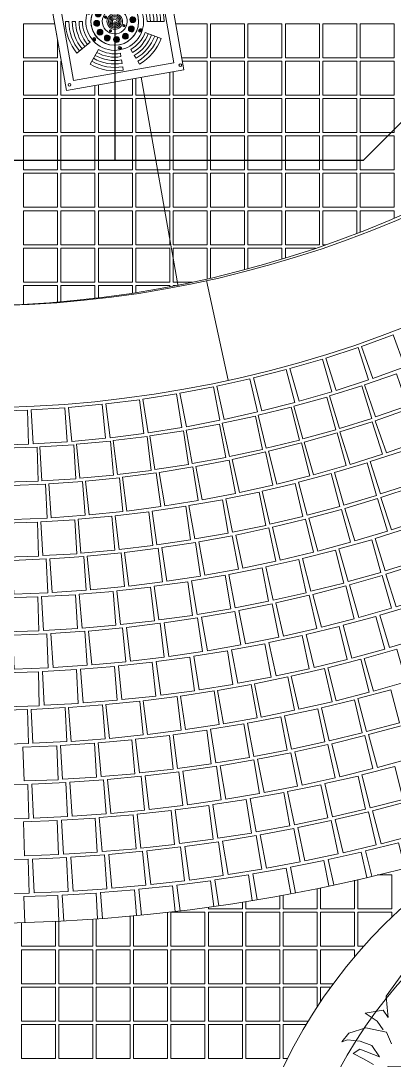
# Model space of a CAD drawing. Header units: millimetres. Extents: x -225363 to 347188, y -782467 to 813415.
# Drawn here: x 19087 to 20185, y 10280 to 13338 of the extents above; entities that cross this region are included whole.
import ezdxf

# ---------------------------------------------------------------- set-up
doc = ezdxf.new("R2010")
doc.units = ezdxf.units.MM
doc.set_wipeout_variables(frame=1)
doc.layers.add('0.04 Thu tràn', color=6, linetype='Continuous', lineweight=0)
doc.layers.add('Xref SCN', color=8, linetype='Continuous', lineweight=0)
doc.layers.add('0.06 Trả nước', color=3, linetype='Continuous')
pattern_1 = [(197, (-1424125.8, -442865.07), (-126.479246, -237.872866), [95.25, -285.75]), (287, (-1424185.26, -442833.45), (237.872866, -126.479246), [95.25, -285.75])]

# ---------------------------------------------------------------- blocks, each defined once
blk = doc.blocks.new('*U32')
at = {"layer": 'Xref SCN'}
blk.add_lwpolyline([(0, -150), (0, 150)], dxfattribs=at)
blk = doc.blocks.new('*U33')
at = {"layer": 'Xref SCN', "lineweight": -2, "rotation": 192}
blk.add_blockref('*U32', (69552.5, -1124.1), dxfattribs=at)
blk = doc.blocks.new('A$C799b0ee6')
at = {"layer": 'Xref SCN', "ltscale": 3}
for points in [[(3370, 830), (3470, 830), (3470, 730), (3370, 730)], [(3480, 830), (3580, 830), (3580, 730), (3480, 730)], [(3590, 830), (3690, 830), (3690, 730), (3590, 730)], [(3700, 830), (3800, 830), (3800, 730), (3700, 730)], [(3810, 830), (3910, 830), (3910, 730), (3810, 730)], [(3920, 830), (4020, 830), (4020, 730), (3920, 730)], [(4030, 830), (4130, 830), (4130, 730), (4030, 730)], [(4140, 830), (4240, 830), (4240, 730), (4140, 730)], [(4250, 830), (4350, 830), (4350, 730), (4250, 730)], [(4360, 830), (4460, 830), (4460, 730), (4360, 730)], [(3370, 720), (3470, 720), (3470, 620), (3370, 620)], [(3480, 720), (3580, 720), (3580, 620), (3480, 620)], [(3590, 720), (3690, 720), (3690, 620), (3590, 620)], [(3700, 720), (3800, 720), (3800, 620), (3700, 620)], [(3810, 720), (3910, 720), (3910, 620), (3810, 620)], [(3920, 720), (4020, 720), (4020, 620), (3920, 620)], [(4030, 720), (4130, 720), (4130, 620), (4030, 620)], [(4140, 720), (4240, 720), (4240, 620), (4140, 620)], [(4250, 720), (4350, 720), (4350, 620), (4250, 620)], [(4360, 720), (4460, 720), (4460, 620), (4360, 620)], [(3370, 610), (3470, 610), (3470, 510), (3370, 510)], [(3480, 610), (3580, 610), (3580, 510), (3480, 510)], [(3590, 610), (3690, 610), (3690, 510), (3590, 510)], [(3700, 610), (3800, 610), (3800, 510), (3700, 510)], [(3810, 610), (3910, 610), (3910, 510), (3810, 510)], [(3920, 610), (4020, 610), (4020, 510), (3920, 510)], [(4030, 610), (4130, 610), (4130, 510), (4030, 510)], [(4140, 610), (4240, 610), (4240, 510), (4140, 510)], [(4250, 610), (4350, 610), (4350, 510), (4250, 510)], [(4360, 610), (4460, 610), (4460, 510), (4360, 510)], [(3370, 500), (3470, 500), (3470, 400), (3370, 400)], [(3480, 500), (3580, 500), (3580, 400), (3480, 400)], [(3590, 500), (3690, 500), (3690, 400), (3590, 400)], [(3700, 500), (3800, 500), (3800, 400), (3700, 400)], [(3810, 500), (3910, 500), (3910, 400), (3810, 400)], [(3920, 500), (4020, 500), (4020, 400), (3920, 400)], [(4030, 500), (4130, 500), (4130, 400), (4030, 400)], [(4140, 500), (4240, 500), (4240, 400), (4140, 400)], [(4250, 500), (4350, 500), (4350, 400), (4250, 400)], [(4360, 500), (4460, 500), (4460, 400), (4360, 400)], [(3370, 390), (3470, 390), (3470, 290), (3370, 290)], [(3480, 390), (3580, 390), (3580, 290), (3480, 290)], [(3590, 390), (3690, 390), (3690, 290), (3590, 290)], [(3700, 390), (3800, 390), (3800, 290), (3700, 290)], [(3810, 390), (3910, 390), (3910, 290), (3810, 290)], [(3920, 390), (4020, 390), (4020, 290), (3920, 290)], [(4030, 390), (4130, 390), (4130, 290), (4030, 290)], [(4140, 390), (4240, 390), (4240, 290), (4140, 290)], [(4250, 390), (4350, 390), (4350, 290), (4250, 290)], [(4360, 390), (4460, 390), (4460, 290), (4360, 290)], [(3370, 280), (3470, 280), (3470, 180), (3370, 180)], [(3480, 280), (3580, 280), (3580, 180), (3480, 180)], [(3590, 280), (3690, 280), (3690, 180), (3590, 180)], [(3700, 280), (3800, 280), (3800, 180), (3700, 180)], [(3810, 280), (3910, 280), (3910, 180), (3810, 180)], [(3920, 280), (4020, 280), (4020, 180), (3920, 180)], [(4030, 280), (4130, 280), (4130, 180), (4030, 180)], [(4140, 280), (4240, 280), (4240, 180), (4140, 180)], [(3370, 170), (3470, 170), (3470, 70), (3370, 70)], [(3480, 170), (3580, 170), (3580, 70), (3480, 70)], [(3590, 170), (3690, 170), (3690, 70), (3590, 70)], [(3700, 170), (3800, 170), (3800, 70), (3700, 70)]]:
    blk.add_lwpolyline(points, close=True, dxfattribs=at)
for points in [[(4258.1, 180), (4250, 180), (4250, 280), (4350, 280), (4350, 213.8)], [(4360, 217.6), (4360, 280), (4460, 280), (4460, 258.5)], [(3865.7, 70), (3810, 70), (3810, 170), (3910, 170), (3910, 79.8)], [(3920, 82), (3920, 170), (4020, 170), (4020, 106.8)], [(4030, 109.5), (4030, 170), (4130, 170), (4130, 138.1)], [(4140, 141.2), (4140, 170), (4229.1, 170)], [(3370, 4.5), (3370, 60), (3470, 60), (3470, 11.4)], [(3480, 12.3), (3480, 60), (3580, 60), (3580, 22.6)], [(3590, 23.9), (3590, 60), (3690, 60), (3690, 37.7)], [(3700, 39.3), (3700, 60), (3800, 60), (3800, 56.8)], [(3810, 58.7), (3810, 60), (3816.8, 60)]]:
    blk.add_lwpolyline(points, dxfattribs=at)
at = {"layer": 'Xref SCN'}
blk.add_circle((3200, 3200), 3200, dxfattribs=at)
blk = doc.blocks.new('A$C1eec7c62')
blk.add_wipeout([(0, 350), (350, 350), (350, 0), (0, 0)]).dxf.layer = 'Xref SCN'
at = {"layer": 'Xref SCN'}
h = blk.add_hatch(color=256, dxfattribs=at)
edge = h.paths.add_edge_path()
edge.add_ellipse((151.8, 223.1), major_axis=(-6.6, 4.5), ratio=1, start_angle=0, end_angle=360)
h = blk.add_hatch(color=256, dxfattribs=at)
edge = h.paths.add_edge_path()
edge.add_ellipse((179, 228.3), major_axis=(-6.6, 4.5), ratio=1, start_angle=0, end_angle=360)
h = blk.add_hatch(color=256, dxfattribs=at)
edge = h.paths.add_edge_path()
edge.add_ellipse((205.1, 219.1), major_axis=(-6.6, 4.5), ratio=1, start_angle=0, end_angle=360)
h = blk.add_hatch(color=256, dxfattribs=at)
edge = h.paths.add_edge_path()
edge.add_ellipse((121.7, 179), major_axis=(-6.6, 4.5), ratio=1, start_angle=0, end_angle=360)
h = blk.add_hatch(color=256, dxfattribs=at)
edge = h.paths.add_edge_path()
edge.add_ellipse((130.9, 205.1), major_axis=(-6.6, 4.5), ratio=1, start_angle=0, end_angle=360)
h = blk.add_hatch(color=256, dxfattribs=at)
edge = h.paths.add_edge_path()
edge.add_ellipse((223.1, 198.2), major_axis=(-6.6, 4.5), ratio=1, start_angle=0, end_angle=360)
h = blk.add_hatch(color=256, dxfattribs=at)
edge = h.paths.add_edge_path()
edge.add_ellipse((126.9, 151.8), major_axis=(-6.6, 4.5), ratio=1, start_angle=0, end_angle=360)
h = blk.add_hatch(color=256, dxfattribs=at)
edge = h.paths.add_edge_path()
edge.add_ellipse((219.1, 144.9), major_axis=(-6.6, 4.5), ratio=1, start_angle=0, end_angle=360)
h = blk.add_hatch(color=256, dxfattribs=at)
edge = h.paths.add_edge_path()
edge.add_ellipse((228.3, 171), major_axis=(-6.6, 4.5), ratio=1, start_angle=0, end_angle=360)
h = blk.add_hatch(color=256, dxfattribs=at)
edge = h.paths.add_edge_path()
edge.add_ellipse((144.9, 130.9), major_axis=(-6.6, 4.5), ratio=1, start_angle=0, end_angle=360)
h = blk.add_hatch(color=256, dxfattribs=at)
edge = h.paths.add_edge_path()
edge.add_ellipse((171, 121.7), major_axis=(-6.6, 4.5), ratio=1, start_angle=0, end_angle=360)
h = blk.add_hatch(color=256, dxfattribs=at)
edge = h.paths.add_edge_path()
edge.add_ellipse((198.2, 126.9), major_axis=(-6.6, 4.5), ratio=1, start_angle=0, end_angle=360)
for p, q in [((0, 350), (350, 350)), ((350, 0), (350, 350)), ((355, 350), (355, 350)), ((355, 350), (355, 350)), ((236.1, 247.8), (268.2, 286.1)), ((92.7, 222.5), (49.4, 247.5)), ((170.7, 256.3), (170.5, 254.2)), ((170.5, 254.2), (172.3, 253)), ((172.6, 257.2), (170.7, 256.3)), ((172.3, 253), (174.2, 253.9)), ((174.3, 256), (172.6, 257.2)), ((174.2, 253.9), (174.3, 256)), ((257.3, 222.5), (300.6, 247.5)), ((102.6, 214), (102.4, 211.9)), ((104.5, 215), (102.6, 214)), ((106.2, 213.8), (104.5, 215)), ((241.4, 218.5), (241.2, 216.4)), ((241.2, 216.4), (242.9, 215.2)), ((243.3, 219.4), (241.4, 218.5)), ((242.9, 215.2), (244.9, 216.1)), ((245, 218.2), (243.3, 219.4)), ((244.9, 216.1), (245, 218.2)), ((81.4, 191.5), (32.2, 200.2)), ((102.4, 211.9), (104.2, 210.7)), ((104.2, 210.7), (106.1, 211.6)), ((106.1, 211.6), (106.2, 213.8)), ((149.5, 193.7), (148.3, 192)), ((148.3, 192), (149.2, 190)), ((149.2, 190), (151.3, 189.9)), ((151.6, 193.5), (149.5, 193.7)), ((151.3, 189.9), (152.5, 191.6)), ((152.5, 191.6), (151.6, 193.5)), ((190, 200.8), (189.9, 198.7)), ((189.9, 198.7), (191.6, 197.5)), ((191.9, 201.7), (190, 200.8)), ((191.6, 197.5), (193.5, 198.4)), ((193.7, 200.5), (191.9, 201.7)), ((193.5, 198.4), (193.7, 200.5)), ((198.7, 160.1), (197.5, 158.4)), ((197.5, 158.4), (198.4, 156.5)), ((198.4, 156.5), (200.5, 156.3)), ((200.8, 160), (198.7, 160.1)), ((200.5, 156.3), (201.7, 158.1)), ((201.7, 158.1), (200.8, 160)), ((105.1, 133.9), (105, 131.8)), ((105, 131.8), (106.7, 130.6)), ((107.1, 134.8), (105.1, 133.9)), ((106.7, 130.6), (108.6, 131.5)), ((108.8, 133.6), (107.1, 134.8)), ((108.6, 131.5), (108.8, 133.6)), ((156.5, 151.6), (156.3, 149.5)), ((156.3, 149.5), (158, 148.3)), ((158.4, 152.5), (156.5, 151.6)), ((158, 148.3), (160, 149.2)), ((160.1, 151.3), (158.4, 152.5)), ((160, 149.2), (160.1, 151.3)), ((243.9, 138.4), (243.8, 136.2)), ((243.8, 136.2), (245.5, 135)), ((245.8, 139.3), (243.9, 138.4)), ((245.5, 135), (247.4, 136)), ((247.6, 138.1), (245.8, 139.3)), ((247.4, 136), (247.6, 138.1)), ((175.8, 96.1), (175.7, 94)), ((175.7, 94), (177.4, 92.8)), ((177.7, 97), (175.8, 96.1)), ((177.4, 92.8), (179.3, 93.7)), ((179.5, 95.8), (177.7, 97)), ((179.3, 93.7), (179.5, 95.8)), ((175, 80), (175, 30)), ((207.5, 85.7), (224.6, 38.7)), ((0, 0), (350, 0))]:
    blk.add_line(p, q, dxfattribs=at)
for points in [[(0, 350), (350, 350), (350, 0), (0, 0), (0, 350)], [(125.4, 311.3), (128.8, 301.9)], [(175, 320), (175, 310)], [(132.2, 292.5), (135.7, 283.1)], [(175, 300), (175, 290)], [(175, 280), (175, 270)], [(139.1, 273.7), (142.5, 264.3)], [(278.4, 156.8), (268.6, 158.5)], [(298.1, 153.3), (288.3, 155)], [(84.1, 122.5), (92.7, 127.5)], [(265.9, 122.5), (257.3, 127.5)], [(317.8, 149.8), (307.9, 151.6)], [(49.4, 102.5), (58.1, 107.5)], [(66.7, 112.5), (75.4, 117.5)], [(107.5, 94.6), (113.9, 102.2)], [(283.3, 112.5), (274.6, 117.5)], [(300.6, 102.5), (291.9, 107.5)], [(81.8, 63.9), (88.2, 71.6)], [(94.6, 79.2), (101.1, 86.9)]]:
    blk.add_lwpolyline(points, dxfattribs=at)
at = {"layer": 'Xref SCN', "ltscale": 0.2}
blk.add_lwpolyline([(25, 325), (325, 325), (325, 25), (25, 25)], close=True, dxfattribs=at)
at = {"layer": 'Xref SCN'}
for centre, radius in [((7.4, 335.1), 4), ((338.1, 335.1), 4), ((175, 175), 70), ((175, 253.9), 4), ((106.6, 214.5), 4), ((243.4, 214.5), 4), ((106.6, 135.5), 4), ((243.4, 135.5), 4), ((175, 96.1), 4), ((8.1, 12), 4), ((337, 9), 4)]:
    blk.add_circle(centre, radius, dxfattribs=at)
for radius, start, end in [(145, 109.9999, 150.0001), (145, 50.0002, 90), (135, 50.0002, 90), (135, 109.9999, 150.0001), (125, 109.9999, 150.0001), (115, 109.9999, 150.0001), (125, 50.0002, 90), (115, 50.0002, 90), (105, 50.0002, 90), (105, 109.9999, 150.0001), (95, 109.9999, 150.0001), (95, 50.0002, 90), (145, 350.0001, 29.9999), (95, 350.0001, 29.9999), (105, 350.0001, 29.9999), (115, 350.0001, 29.9999), (125, 350.0001, 29.9999), (135, 350.0001, 29.9999), (145, 170.0001, 209.9999), (135, 170.0001, 209.9999), (125, 170.0001, 209.9999), (115, 170.0001, 209.9999), (105, 170.0001, 209.9999), (95, 170.0001, 209.9999), (95, 289.9999, 330.0001), (105, 289.9999, 330.0001), (105, 230.0002, 270), (95, 230.0002, 270), (115, 289.9999, 330.0001), (125, 289.9999, 330.0001), (135, 289.9999, 330.0001), (145, 289.9999, 330.0001), (145, 230.0002, 270), (135, 230.0002, 270), (125, 230.0002, 270), (115, 230.0002, 270)]:
    blk.add_arc((175, 175), radius, start, end, dxfattribs=at)
for centre, major_axis, start_param, end_param in [((175, 175), (-70.1, 47.8), 0.000003, 6.283188), ((175, 175), (-57.9, 39.5), 0.000003, 6.283188), ((172.4, 255.1), (-2.65, 1.81), -0.000044, 6.283141), ((104.3, 212.8), (-2.65, 1.81), -5.868028889799426e-05, 6.283126626890688), ((130.9, 205.1), (-7.13, 4.86), 0.000026, 6.283211), ((175, 175), (-30.3, 20.7), -0.000005, 6.28318), ((151.8, 223.1), (-7.13, 4.86), -1.475791678839933e-05, 6.283170549262798), ((179, 228.3), (-7.13, 4.86), -0.000014, 6.283171), ((205.1, 219.1), (-7.13, 4.86), 0.000026, 6.283211), ((243.1, 217.3), (-2.65, 1.81), 0.000045, 6.28323), ((121.7, 179), (-7.13, 4.86), -0.00001, 6.283175), ((150.4, 191.8), (-2.65, 1.81), -0.000044, 6.283141), ((175, 175), (-18.9, 12.9), -0.000003, 6.283182), ((175, 175), (-15.6, 10.6), 7.286986740018264e-06, 6.283192594166326), ((175, 175), (-12.3, 8.4), -0.000003, 6.283182), ((175, 175), (-8.92, 6.09), 1.922862289727156e-05, 6.283204535802484), ((191.8, 199.6), (-2.65, 1.81), 0.000045, 6.28323), ((223.1, 198.2), (-7.13, 4.86), -0.000019, 6.283166), ((126.9, 151.8), (-7.13, 4.86), 0.000026, 6.283211), ((158.2, 150.4), (-2.65, 1.81), 0.000031, 6.283216), ((175, 175), (-5.58, 3.81), 5.369205818617218e-06, 6.283190676385405), ((199.6, 158.2), (-2.65, 1.81), 0.000045, 6.28323), ((219.1, 144.9), (-7.13, 4.86), -0.000014, 6.283171), ((228.3, 171), (-7.13, 4.86), 0.000026, 6.283211), ((106.9, 132.7), (-2.65, 1.81), -4.668868484158928e-05, 6.283138618494744), ((144.9, 130.9), (-7.13, 4.86), -0.000019, 6.283166), ((171, 121.7), (-7.13, 4.86), 0.000014, 6.283199), ((198.2, 126.9), (-7.13, 4.86), -1.380038722897936e-05, 6.283171506792357), ((245.7, 137.2), (-2.65, 1.81), -0.000044, 6.283141), ((177.6, 94.9), (-2.65, 1.81), -0.000044, 6.283141)]:
    blk.add_ellipse(centre, major_axis=major_axis, ratio=1, start_param=start_param, end_param=end_param, dxfattribs=at)
at = {"layer": 'Xref SCN', "ltscale": 300}
for centre, start_param, end_param in [((130.9, 205.1), 0.108264, 6.391449), ((151.8, 223.1), -0.415302, 5.867883), ((179, 228.3), -0.938898, 5.344287), ((205.1, 219.1), -1.462493555558416, 4.82069175162117), ((121.7, 179), 0.6318992119766498, 6.915084519156236), ((223.1, 198.2), 4.297085, 10.58027), ((126.9, 151.8), 1.155512, 7.438697), ((219.1, 144.9), 3.249895256356988, 9.533080563536574), ((228.3, 171), 3.773489, 10.056674), ((144.9, 130.9), 1.679084, 7.962269), ((171, 121.7), 2.202694423981698, 8.485879731161283), ((198.2, 126.9), 2.726291, 9.009476)]:
    blk.add_ellipse(centre, major_axis=(-6.6, 4.5), ratio=1, start_param=start_param, end_param=end_param, dxfattribs=at)
blk = doc.blocks.new('*U72')
at = {"layer": 'Xref SCN', "ltscale": 3}
blk.add_blockref('A$C1eec7c62', (-177.5, -175), dxfattribs=at)
blk = doc.blocks.new('*U73')
at = {"layer": 'Xref SCN', "lineweight": -2, "rotation": 160}
blk.add_blockref('*U72', (1256926.6, 375459), dxfattribs=at)
blk = doc.blocks.new('A$C2f154b3d')
at = {"layer": 'Xref SCN'}
for radius in [3500, 3200]:
    blk.add_circle((3500, 3500), radius, dxfattribs=at)
at = {"layer": 'Xref SCN', "rotation": 0.385556068999002}
blk.add_blockref('*U33', (-65340, 884.1), dxfattribs=at)
at = {"layer": 'Xref SCN', "ltscale": 3}
blk.add_blockref('A$C799b0ee6', (278.5, 299.9), dxfattribs=at)
at = {"layer": 'Xref SCN', "rotation": 30}
blk.add_blockref('*U73', (-896886.6, -952484.3), dxfattribs=at)
blk = doc.blocks.new('A$Cf999fc33')
at = {"layer": 'Xref SCN', "ltscale": 100}
for points in [[(73.8, 192), (72.9, 226.1), (69.8, 260.7), (91.3, 250.4), (102.2, 189.5), (118.9, 226.3), (111.2, 262.2), (95.5, 295.2), (81.4, 306.1), (114.3, 302.5), (153.8, 268.1), (175, 209.5), (152.7, 179)], [(175.7, 221.4), (187.8, 249.7), (189.2, 292.9), (224.7, 252.3), (213.8, 228.5), (237.7, 246.5), (264.5, 266.2), (347.4, 259.4), (296.1, 229.1), (267.6, 212.3), (240.1, 171), (241.5, 139.2)], [(303.3, 200.7), (368.1, 208.2), (392.7, 238.1), (395.6, 249.5), (410.7, 223.8), (398.6, 185.8), (435.6, 207.7), (437.5, 233.8), (474.2, 207.5), (468.8, 158.1), (509.8, 176.6), (524.2, 214), (559.1, 171.1), (551.5, 132), (515, 102.7)], [(0, 186.8), (53.1, 149), (60.2, 110.9), (57.3, 99.6), (83, 114.7), (90.6, 153.9), (112.5, 116.8), (101.6, 93), (146.5, 98.4), (165.5, 144.3), (192.5, 108.3), (187.1, 68.6), (238.4, 89.3), (250.5, 127.2), (232.7, 170.5)], [(393.6, 129.1), (396.2, 92.2), (384.7, 66.1), (361.8, 43), (350.9, 28.9), (347.9, 82.9), (363.9, 98.1), (345.2, 100.5), (312.6, 67.8), (307.4, 47.4), (291.6, 70.7), (304.9, 103.6), (324.8, 115.4), (277.6, 100.9), (267.6, 52.7), (256.4, 75), (255, 116.4), (275.7, 149.8)], [(526.9, 111.7), (501.6, 50.6), (460.6, 41.8), (430.4, 27.8), (425.7, 0), (459.3, 17.9), (496.2, 10.9), (537.2, 29.3), (587.9, 57.4)]]:
    blk.add_lwpolyline(points, dxfattribs=at)
blk = doc.blocks.new('*U68')
at = {"layer": 'Xref SCN'}
blk.add_lwpolyline([(0, -150), (0, 150)], dxfattribs=at)
blk = doc.blocks.new('*U69')
at = {"layer": 'Xref SCN', "lineweight": -2, "rotation": 192}
blk.add_blockref('*U68', (69552.5, -1124.1), dxfattribs=at)
blk = doc.blocks.new('*U62')
at = {"layer": 'Xref SCN', "ltscale": 3}
blk.add_lwpolyline([(-50, 50), (50, 50), (50, -50), (-50, -50)], close=True, dxfattribs=at)
blk = doc.blocks.new('*U53')
at = {"layer": 'Xref SCN', "lineweight": -2}
for p, rotation in [((1124187.3, 394955.1), 199.8), ((1124081.5, 394918.9), 198), ((1123974.6, 394886), 196.2), ((1123866.7, 394856.5), 194.4), ((1123648.4, 394807.7), 190.8), ((1123757.9, 394830.4), 192.6), ((1123538.3, 394788.5), 189), ((1123204.9, 394751.7), 183.6), ((1123316.4, 394760.5), 185.4), ((1123427.5, 394772.7), 187.2), ((1123093.2, 394746.4), 181.7999999999997)]:
    blk.add_blockref('*U62', p, dxfattribs=dict(at, rotation=rotation))
blk = doc.blocks.new('*U54')
at = {"layer": 'Xref SCN', "ltscale": 3}
blk.add_lwpolyline([(-50, 50), (50, 50), (50, -50), (-50, -50)], close=True, dxfattribs=at)
blk = doc.blocks.new('*U55')
at = {"layer": 'Xref SCN', "lineweight": -2}
for p, rotation in [((1124195.9, 394841.3), 198.8571428571428), ((1124091.8, 394806.5), 197.1428571428571), ((1123986.6, 394774.9), 195.4285714285713), ((1123880.6, 394746.4), 193.7142857142856), ((1123773.7, 394721.1), 192), ((1123666.2, 394699), 190.2857142857142), ((1123449.3, 394664.5), 186.8571428571427), ((1123558, 394680.1), 188.5714285714286), ((1123121.1, 394637.2), 181.7142857142856), ((1123230.8, 394643), 183.4285714285714), ((1123340.2, 394652.1), 185.142857142857)]:
    blk.add_blockref('*U54', p, dxfattribs=dict(at, rotation=rotation))
blk = doc.blocks.new('*U56')
at = {"layer": 'Xref SCN', "ltscale": 3}
blk.add_lwpolyline([(-50, 50), (50, 50), (50, -50), (-50, -50)], close=True, dxfattribs=at)
blk = doc.blocks.new('*U57')
at = {"layer": 'Xref SCN', "lineweight": -2}
for p, rotation in [((1124227.9, 394736.1), 199.2558139534884), ((1124123.1, 394701.2), 197.5813953488373), ((1124017.4, 394669.4), 195.9069767441861), ((1123910.7, 394640.7), 194.2325581395349), ((1123695.1, 394592.6), 190.8837209302326), ((1123803.2, 394615.1), 192.5581395348838), ((1123586.3, 394573.4), 189.2093023255815), ((1123257.3, 394534.7), 184.1860465116278), ((1123367.3, 394544.4), 185.860465116279), ((1123477, 394557.3), 187.5348837209302), ((1123147, 394528.3), 182.5116279069765)]:
    blk.add_blockref('*U56', p, dxfattribs=dict(at, rotation=rotation))
blk = doc.blocks.new('*U58')
at = {"layer": 'Xref SCN', "ltscale": 3}
blk.add_lwpolyline([(-50, 50), (50, 50), (50, -50), (-50, -50)], close=True, dxfattribs=at)
blk = doc.blocks.new('*U59')
at = {"layer": 'Xref SCN', "lineweight": -2}
for p, rotation in [((1124212, 394614.3), 198), ((1124106.1, 394580.7), 196.3636363636364), ((1123999.3, 394550.1), 194.7272727272727), ((1123783.3, 394498.1), 191.4545454545454), ((1123891.6, 394522.5), 193.0909090909091), ((1123674.2, 394476.7), 189.8181818181818), ((1123454.6, 394443.4), 186.5454545454546), ((1123564.6, 394458.5), 188.1818181818182), ((1123122.4, 394417.1), 181.6363636363634), ((1123233.4, 394422.7), 183.2727272727273), ((1123344.1, 394431.5), 184.9090909090909)]:
    blk.add_blockref('*U58', p, dxfattribs=dict(at, rotation=rotation))
blk = doc.blocks.new('*U60')
at = {"layer": 'Xref SCN', "ltscale": 3}
blk.add_lwpolyline([(-50, 50), (50, 50), (50, -50), (-50, -50)], close=True, dxfattribs=at)
blk = doc.blocks.new('*U61')
at = {"layer": 'Xref SCN', "lineweight": -2}
for p, rotation in [((1124243.9, 394509.2), 198.4), ((1124137.5, 394475.4), 196.8), ((1124030.1, 394444.6), 195.1999999999999), ((1123921.9, 394416.8), 193.6), ((1123813, 394392.1), 192), ((1123593.3, 394351.7), 188.8), ((1123703.4, 394370.4), 190.3999999999999), ((1123371.7, 394323.7), 185.5999999999999), ((1123482.7, 394336.2), 187.1999999999999), ((1123148.9, 394308.2), 182.3999999999999), ((1123260.4, 394314.4), 183.9999999999999)]:
    blk.add_blockref('*U60', p, dxfattribs=dict(at, rotation=rotation))
blk = doc.blocks.new('*U35')
at = {"layer": 'Xref SCN', "ltscale": 3}
blk.add_lwpolyline([(-50, 50), (50, 50), (50, -50), (-50, -50)], close=True, dxfattribs=at)
blk = doc.blocks.new('*U36')
at = {"layer": 'Xref SCN', "lineweight": -2}
for p, rotation in [((1124226.6, 394387.7), 197.2173913043479), ((1124119.1, 394355.2), 195.6521739130435), ((1124010.8, 394325.6), 194.0869565217391), ((1123901.7, 394298.9), 192.5217391304348), ((1123681.6, 394254.6), 189.3913043478261), ((1123792, 394275.3), 190.9565217391305), ((1123570.7, 394237), 187.8260869565217), ((1123123.6, 394197), 181.565217391304), ((1123235.7, 394202.4), 183.1304347826085), ((1123347.7, 394210.9), 184.6956521739131), ((1123459.4, 394222.4), 186.2608695652174)]:
    blk.add_blockref('*U35', p, dxfattribs=dict(at, rotation=rotation))
blk = doc.blocks.new('*U37')
at = {"layer": 'Xref SCN', "ltscale": 3}
blk.add_lwpolyline([(-50, 50), (50, 50), (50, -50), (-50, -50)], close=True, dxfattribs=at)
blk = doc.blocks.new('*U38')
at = {"layer": 'Xref SCN', "lineweight": -2}
for p, rotation in [((1124258.5, 394282.6), 197.6170212765958), ((1124150.6, 394249.9), 196.0851063829787), ((1124041.7, 394220.1), 194.5531914893617), ((1123932.2, 394193.2), 193.0212765957447), ((1123821.9, 394169.2), 191.4893617021277), ((1123711.1, 394148.2), 189.9574468085106), ((1123375.7, 394103.1), 185.3617021276596), ((1123487.9, 394115.2), 186.8936170212766), ((1123599.7, 394130.2), 188.4255319148936), ((1123150.5, 394088), 182.2978723404256), ((1123263.2, 394094.1), 183.8297872340425)]:
    blk.add_blockref('*U37', p, dxfattribs=dict(at, rotation=rotation))
blk = doc.blocks.new('*U39')
at = {"layer": 'Xref SCN', "ltscale": 3}
blk.add_lwpolyline([(-50, 50), (50, 50), (50, -50), (-50, -50)], close=True, dxfattribs=at)
blk = doc.blocks.new('*U40')
at = {"layer": 'Xref SCN', "lineweight": -2}
for p, rotation in [((1124239.9, 394161.5), 196.5), ((1124131, 394130), 195), ((1124021.3, 394101.3), 193.5), ((1123911, 394075.5), 192), ((1123799.9, 394052.6), 190.4999999999999), ((1123576.3, 394015.6), 187.4999999999999), ((1123688.3, 394032.7), 189), ((1123237.9, 393982.2), 183), ((1123351, 393990.4), 184.4999999999999), ((1123463.8, 394001.5), 185.9999999999999), ((1123124.7, 393976.9), 181.4999999999998)]:
    blk.add_blockref('*U39', p, dxfattribs=dict(at, rotation=rotation))
blk = doc.blocks.new('*U41')
at = {"layer": 'Xref SCN', "ltscale": 3}
blk.add_lwpolyline([(-50, 50), (50, 50), (50, -50), (-50, -50)], close=True, dxfattribs=at)
blk = doc.blocks.new('*U42')
at = {"layer": 'Xref SCN', "lineweight": -2}
for p, rotation in [((1124085.5, 394004.1), 194.4), ((1124193.3, 394033.3), 195.84), ((1123977.1, 393977.8), 192.96), ((1123868.1, 393954.1), 191.52), ((1123758.5, 393933.2), 190.0800000000001), ((1123537.8, 393899.7), 187.2), ((1123648.4, 393915), 188.64), ((1123092.9, 393866.1), 181.4399999999996), ((1123204.4, 393870.3), 182.8799999999999), ((1123315.8, 393877.3), 184.32), ((1123427, 393887.1), 185.76)]:
    blk.add_blockref('*U41', p, dxfattribs=dict(at, rotation=rotation))
blk = doc.blocks.new('*U43')
at = {"layer": 'Xref SCN', "ltscale": 3}
blk.add_lwpolyline([(-50, 50), (50, 50), (50, -50), (-50, -50)], close=True, dxfattribs=at)
blk = doc.blocks.new('*U44')
at = {"layer": 'Xref SCN', "lineweight": -2}
for p, rotation in [((1124174.4, 393913.8), 194.8235294117648), ((1124065.9, 393885.7), 193.4117647058824), ((1123956.7, 393860.3), 192), ((1123846.9, 393837.6), 190.5882352941176), ((1123625.8, 393800.4), 187.7647058823529), ((1123736.6, 393817.7), 189.1764705882353), ((1123403.1, 393774.1), 184.9411764705883), ((1123514.6, 393785.9), 186.3529411764705), ((1123179.5, 393758.9), 182.1176470588233), ((1123291.4, 393765.1), 183.5294117647057)]:
    blk.add_blockref('*U43', p, dxfattribs=dict(at, rotation=rotation))
blk = doc.blocks.new('*U45')
at = {"layer": 'Xref SCN', "ltscale": 3}
blk.add_lwpolyline([(-50, 50), (50, 50), (50, -50), (-50, -50)], close=True, dxfattribs=at)
blk = doc.blocks.new('*U46')
at = {"layer": 'Xref SCN', "lineweight": -2}
for p, rotation in [((1124205.6, 393808.3), 195.2307692307692), ((1124096.6, 393780.1), 193.8461538461538), ((1123876.7, 393731.5), 191.076923076923), ((1123986.9, 393754.4), 192.4615384615384), ((1123765.9, 393711.2), 189.6923076923076), ((1123543.1, 393678.6), 186.9230769230768), ((1123654.7, 393693.6), 188.3076923076922), ((1123206.5, 393650.1), 182.7692307692305), ((1123318.9, 393656.9), 184.1538461538461), ((1123431.1, 393666.4), 185.5384615384615), ((1123094, 393646), 181.3846153846149)]:
    blk.add_blockref('*U45', p, dxfattribs=dict(at, rotation=rotation))
blk = doc.blocks.new('*U47')
at = {"layer": 'Xref SCN', "ltscale": 3}
blk.add_lwpolyline([(-50, 50), (50, 50), (50, -50), (-50, -50)], close=True, dxfattribs=at)
blk = doc.blocks.new('*U48')
at = {"layer": 'Xref SCN', "lineweight": -2}
for p, rotation in [((1124185.7, 393689.1), 194.2641509433962), ((1124076, 393661.8), 192.9056603773584), ((1123854.6, 393615.2), 190.188679245283), ((1123965.6, 393637.2), 191.5471698113207), ((1123743.2, 393595.8), 188.8301886792452), ((1123406.6, 393553.6), 184.7547169811319), ((1123519.2, 393565), 186.1132075471698), ((1123631.4, 393579.1), 187.4716981132075), ((1123180.9, 393538.7), 182.0377358490563), ((1123293.9, 393544.8), 183.3962264150942)]:
    blk.add_blockref('*U47', p, dxfattribs=dict(at, rotation=rotation))
blk = doc.blocks.new('*U49')
at = {"layer": 'Xref SCN', "ltscale": 3}
blk.add_lwpolyline([(-50, 50), (50, 50), (50, -50), (-50, -50)], close=True, dxfattribs=at)
blk = doc.blocks.new('*U50')
at = {"layer": 'Xref SCN', "lineweight": -2}
for p, rotation in [((1124216.9, 393583.7), 194.6666666666667), ((1124106.8, 393556.2), 193.3333333333333), ((1123996, 393531.3), 192), ((1123772.8, 393489.3), 189.3333333333333), ((1123884.6, 393509), 190.6666666666667), ((1123660.5, 393472.1), 188), ((1123321.8, 393436.5), 184), ((1123434.9, 393445.8), 185.3333333333333), ((1123547.9, 393457.7), 186.6666666666667), ((1123094.9, 393426), 181.3333333333332), ((1123208.4, 393429.9), 182.6666666666665)]:
    blk.add_blockref('*U49', p, dxfattribs=dict(at, rotation=rotation))
blk = doc.blocks.new('*U51')
at = {"layer": 'Xref SCN', "ltscale": 3}
blk.add_lwpolyline([(50, 38.3), (50, -38.3), (-50, -38.3), (-50, 37.7)], dxfattribs=at)
blk = doc.blocks.new('*U52')
at = {"layer": 'Xref SCN', "lineweight": -2}
for p, rotation in [((1124193.4, 393476.1), 193.7454545454545), ((1124082.7, 393449.6), 192.4363636363636), ((1123971.5, 393425.7), 191.1272727272727), ((1123747.6, 393385.6), 188.5090909090908), ((1123859.8, 393404.4), 189.8181818181818), ((1123522.1, 393355.7), 185.890909090909), ((1123635.1, 393369.4), 187.1999999999999), ((1123181.9, 393330.3), 181.963636363636), ((1123295.5, 393336.2), 183.2727272727271), ((1123408.9, 393344.7), 184.5818181818181)]:
    blk.add_blockref('*U51', p, dxfattribs=dict(at, rotation=rotation))
blk = doc.blocks.new('A$C5a1e36a9')
at = {"layer": 'Xref SCN'}
blk.add_circle((5016.6, 5016.6), 5016.6, dxfattribs=at)
for name in ['*U52', '*U50', '*U48', '*U46', '*U44', '*U42', '*U40', '*U38', '*U36', '*U61', '*U59', '*U57', '*U55', '*U53']:
    blk.add_blockref(name, (-1117964.7, -393288), dxfattribs=at)
blk = doc.blocks.new('A$C997e597b')
at = {"layer": 'Xref SCN', "ltscale": 3}
for points in [[(16447.1, 5050), (16490.7, 5050), (16490.7, 4950), (16390.7, 4950), (16390.7, 5036.6)], [(16380.7, 5034.3), (16380.7, 4950), (16280.7, 4950), (16280.7, 5012.4)], [(16160.7, 4989), (16160.7, 4950), (16060.7, 4950), (16060.7, 4971.7)], [(16270.7, 5010.3), (16270.7, 4950), (16170.7, 4950), (16170.7, 4990.8)], [(16050.7, 4970.1), (16050.7, 4950), (15950.7, 4950), (15950.7, 4955.2)], [(15720.7, 4928.5), (15720.7, 4840), (15620.7, 4840), (15620.7, 4920.3)], [(15830.7, 4939.9), (15830.7, 4840), (15730.7, 4840), (15730.7, 4929.5)], [(16407.2, 4840), (16390.7, 4840), (16390.7, 4940), (16490.7, 4940), (16490.7, 4926.3)], [(15500.7, 4913), (15500.7, 4840), (15400.7, 4840), (15400.7, 4909.2)], [(15610.7, 4919.6), (15610.7, 4840), (15510.7, 4840), (15510.7, 4913.5)], [(16317.9, 4730), (16280.7, 4730), (16280.7, 4830), (16380.7, 4830), (16380.7, 4809.5)], [(16244.2, 4620), (16170.7, 4620), (16170.7, 4720), (16270.7, 4720), (16270.7, 4662)], [(16280.7, 4677.1), (16280.7, 4720), (16310.6, 4720)], [(16183.5, 4510), (16170.7, 4510), (16170.7, 4610), (16238.2, 4610)]]:
    blk.add_lwpolyline(points, dxfattribs=at)
for points in [[(15840.7, 4940), (15940.7, 4940), (15940.7, 4840), (15840.7, 4840)], [(15950.7, 4940), (16050.7, 4940), (16050.7, 4840), (15950.7, 4840)], [(16060.7, 4940), (16160.7, 4940), (16160.7, 4840), (16060.7, 4840)], [(16170.7, 4940), (16270.7, 4940), (16270.7, 4840), (16170.7, 4840)], [(16280.7, 4940), (16380.7, 4940), (16380.7, 4840), (16280.7, 4840)], [(15400.7, 4830), (15500.7, 4830), (15500.7, 4730), (15400.7, 4730)], [(15510.7, 4830), (15610.7, 4830), (15610.7, 4730), (15510.7, 4730)], [(15620.7, 4830), (15720.7, 4830), (15720.7, 4730), (15620.7, 4730)], [(15730.7, 4830), (15830.7, 4830), (15830.7, 4730), (15730.7, 4730)], [(15840.7, 4830), (15940.7, 4830), (15940.7, 4730), (15840.7, 4730)], [(15950.7, 4830), (16050.7, 4830), (16050.7, 4730), (15950.7, 4730)], [(16060.7, 4830), (16160.7, 4830), (16160.7, 4730), (16060.7, 4730)], [(16170.7, 4830), (16270.7, 4830), (16270.7, 4730), (16170.7, 4730)], [(15400.7, 4720), (15500.7, 4720), (15500.7, 4620), (15400.7, 4620)], [(15510.7, 4720), (15610.7, 4720), (15610.7, 4620), (15510.7, 4620)], [(15620.7, 4720), (15720.7, 4720), (15720.7, 4620), (15620.7, 4620)], [(15730.7, 4720), (15830.7, 4720), (15830.7, 4620), (15730.7, 4620)], [(15840.7, 4720), (15940.7, 4720), (15940.7, 4620), (15840.7, 4620)], [(15950.7, 4720), (16050.7, 4720), (16050.7, 4620), (15950.7, 4620)], [(16060.7, 4720), (16160.7, 4720), (16160.7, 4620), (16060.7, 4620)], [(15400.7, 4610), (15500.7, 4610), (15500.7, 4510), (15400.7, 4510)], [(15510.7, 4610), (15610.7, 4610), (15610.7, 4510), (15510.7, 4510)], [(15620.7, 4610), (15720.7, 4610), (15720.7, 4510), (15620.7, 4510)], [(15730.7, 4610), (15830.7, 4610), (15830.7, 4510), (15730.7, 4510)], [(15840.7, 4610), (15940.7, 4610), (15940.7, 4510), (15840.7, 4510)], [(15950.7, 4610), (16050.7, 4610), (16050.7, 4510), (15950.7, 4510)], [(16060.7, 4610), (16160.7, 4610), (16160.7, 4510), (16060.7, 4510)]]:
    blk.add_lwpolyline(points, close=True, dxfattribs=at)
at = {"layer": 'Xref SCN'}
blk.add_circle((15258.6, 9923.8), 5016.6, dxfattribs=at)
blk = doc.blocks.new('Xref SCN')
at = {"layer": 'Xref SCN', "ltscale": 3}
blk.add_blockref('A$C2f154b3d', (-3500, -3500), dxfattribs=at)
at = {"layer": 'Xref SCN', "ltscale": 100, "rotation": 58.38242717513047}
blk.add_blockref('A$Cf999fc33', (1303.1, -5595), dxfattribs=at)
at = {"layer": 'Xref SCN', "ltscale": 3}
h = blk.add_hatch(dxfattribs=at)
h.set_pattern_fill('CROSS', color=256, scale=30, angle=197)
h.set_pattern_definition(pattern_1)
edge = h.paths.add_edge_path()
edge.add_arc((2267.4, -6083), 1150, 110.6378, 180.3856)
edge.add_line((1117.5, -6090.7), (1124.4, -7115.5))
edge.add_arc((2274.3, -7107.7), 1150, 180.3856, 270.3856)
edge.add_line((2282.1, -8257.7), (21549.9, -8127.6))
edge.add_arc((21542.2, -6977.6), 1150, 270.3853, 360.4402)
edge.add_line((22692.1, -6968.7), (22692.2, -2095.9))
edge.add_arc((21542.2, -2104.7), 1150, 0.4404, 90.3856)
edge.add_line((21534.5, -954.8), (6081.9, -1059))
edge.add_arc((6089.6, -2209), 1150, 90.3854, 160.1332)
edge.add_arc((-23.6, -0.1), 5350, 290.6378, 340.1333, ccw=False)
edge = h.paths.add_edge_path()
edge.add_arc((21542.2, 18280.2), 1150, 0.4403, 104.3699, ccw=False)
edge.add_line((22692.2, 18289), (22692.2, 2404))
edge.add_arc((21542.2, 2395.2), 1150, -89.6144, 0.4403, ccw=False)
edge.add_line((21549.9, 1245.2), (6067.1, 1140.9))
edge.add_arc((6059.3, 2290.9), 1150, 200.6378, 270.3855, ccw=False)
edge.add_arc((-23.6, -0.1), 5350, 20.6378, 28.5953)
edge.add_arc((5234.3, 2862.4), 636.6, 160.1438, 208.3076, ccw=False)
edge.add_arc((7788.2, 2340.3), 3237.9, 44.3307, 166.8197, ccw=False)
edge.add_arc((13743.2, 8157.8), 5087.1, 224.3307, 255.0649)
edge.add_arc((13751.1, 8258.8), 5186.7, 255.2685, 275.8245)
edge.add_arc((13743.2, 8157.8), 5087.1, 276.028, 352.804)
edge.add_arc((13366.1, 8136.4), 5458.9, 353.5222, 372.9617)
edge.add_arc((13743.2, 8157.8), 5087.1, 13.6798, 75.7266)
edge.add_arc((16202.1, 17226.1), 4310.1, 184.5429, 253.7688, ccw=False)
edge.add_arc((12055.2, 16895.7), 150, 104.4177, 184.1801, ccw=False)
edge.add_line((12017.8, 17040.9), (21256.8, 19394.2))
h = blk.add_hatch(dxfattribs=at)
h.set_pattern_fill('CROSS', color=256, scale=30, angle=197)
h.set_pattern_definition(pattern_1)
edge = h.paths.add_edge_path()
edge.add_line((10158.3, 16567.3), (1851.3, 14451.4))
edge.add_arc((2136.7, 13337.4), 1150, 104.3699, 180.3856)
edge.add_line((986.8, 13329.7), (1035.4, 6105.3))
edge.add_arc((2185.4, 6113.1), 1150, 180.3856, 250.1333)
edge.add_arc((-23.6, -0.1), 5350, 54.441, 70.1333, ccw=False)
edge.add_arc((3168.4, 4685.8), 343.2, 256.3943, 333.3422)
edge.add_arc((7788.2, 2340.3), 4837.9, 44.3307, 153.0645, ccw=False)
edge.add_arc((13743.2, 8157.8), 3487.1, 224.3307, 435.8788)
edge.add_arc((16212.7, 17236.7), 5922.7, 187.71586, 254.13812, ccw=False)
edge.add_arc((10541.9, 16468.3), 200, 187.6327, 187.7159, ccw=False)
edge.add_arc((10195, 16421.9), 150, 7.6327, 104.1621)
edge = h.paths.add_edge_path()
edge.add_arc((-13757.9, 9268.2), 1150, 104.3599, 180.4403)
edge.add_line((-14907.8, 9259.4), (-14907.8, 2149))
edge.add_arc((-13757.9, 2157.9), 1150, 180.4403, 270.3856)
edge.add_line((-13750.1, 1007.9), (-6129, 1058.9))
edge.add_arc((-6136.7, 2208.8), 1150, 270.3859, 340.1337)
edge.add_arc((-23.6, -0.1), 5350, 110.6378, 160.1333, ccw=False)
edge.add_arc((-2314.5, 6082.8), 1150, 290.6378, 360.3856)
edge.add_line((-1164.6, 6090.5), (-1205.6, 12195.1))
edge.add_arc((-2355.6, 12187.3), 1150, 0.3856, 104.3599)
edge.add_line((-2640.8, 13301.4), (-14043.1, 10382.3))
edge = h.paths.add_edge_path()
edge.add_line((-13750.1, -8364.8), (-2217.8, -8288))
edge.add_arc((-2225.6, -7138), 1150, 270.3861, 360.3861)
edge.add_line((-1075.6, -7130.3), (-1082.5, -6105.5))
edge.add_arc((-2232.5, -6113.2), 1150, 0.3856, 70.1333)
edge.add_arc((-23.6, -0.1), 5350, 200.6378, 250.1333, ccw=False)
edge.add_arc((-6106.4, -2291.1), 1150, 20.6378, 90.3856)
edge.add_line((-6114.2, -1141.1), (-13765.6, -1192.1))
edge.add_arc((-13757.8, -2342), 1150, 90.3861, 180.441)
edge.add_line((-14907.8, -2350.9), (-14907.8, -7223.7))
edge.add_arc((-13757.9, -7214.9), 1150, 180.4404, 270.3856)
edge.add_arc((-13747.8, -8714.8), 350, 90.3818, 90.3856, ccw=False)
at = {"layer": 'Xref SCN'}
blk.add_lwpolyline([(1738.7, -4679.2, 0.314089), (767.5, -6093), (774.4, -7117.8, 0.414214), (2284.4, -8607.7), (21552.3, -8477.5, 0.414214), (23042.1, -6967.5), (23042.2, -2094.7, 0.414214), (21532.1, -604.8), (6079.5, -709, 0.314089), (4678.9, -1699.2, -0.219386), (1738.7, -4679.2)], format="xyb", dxfattribs=at)
for points in [[(1791.6, -4819.6, 0.314089), (917.5, -6092), (924.4, -7116.8, 0.414214), (2283.4, -8457.7), (21551.2, -8327.5, 0.41432), (22892.1, -6968), (22892.2, -2095.2, 0.414107), (21533.1, -754.8), (6080.5, -859, 0.314089), (4820, -1750.2, -0.219386)], [(1862.1, -5006.8, 0.314089), (1117.5, -6090.7), (1124.4, -7115.5, 0.414214), (2282.1, -8257.7), (21549.9, -8127.6, 0.414494), (22692.1, -6968.7), (22692.2, -2095.9, 0.413933), (21534.5, -954.8), (6081.9, -1059, 0.314089), (5008, -1818.2, -0.219386)]]:
    blk.add_lwpolyline(points, format="xyb", close=True, dxfattribs=at)
for radius in [5016.6, 3500, 3200]:
    blk.add_circle((0, 0), radius, dxfattribs=at)
at = {"layer": 'Xref SCN', "ltscale": 3}
for name, p in [('A$C997e597b', (-15258.6, -9923.8)), ('A$C5a1e36a9', (-5016.6, -5016.6))]:
    blk.add_blockref(name, p, dxfattribs=at)
at = {"layer": 'Xref SCN', "rotation": 0.385556068999002}
blk.add_blockref('*U69', (-68840, -2615.9), dxfattribs=at)

msp = doc.modelspace()

# ---------------------------------------------------------------- block references
msp.add_blockref('Xref SCN', (18946.5, 15699))

# ---------------------------------------------------------------- next in the draw order: linework, layer by layer
at = {"layer": '0.04 Thu tràn'}
msp.add_lwpolyline([(19441.2, 13171.5), (19549.7, 12556)], dxfattribs=at)
at = {"layer": '0.06 Trả nước'}
msp.add_lwpolyline([(17798.5, 18470.6), (16174.9, 16847), (16174.9, 14550.9), (17798.5, 12927.3), (20094.6, 12927.3), (21718.2, 14550.9), (21718.2, 16847), (20094.6, 18470.6)], close=True, dxfattribs=at)
msp.add_lwpolyline([(19363.3, 13335.4), (19363.3, 12927.3)], dxfattribs=at)

doc.saveas('drawing.dxf')
